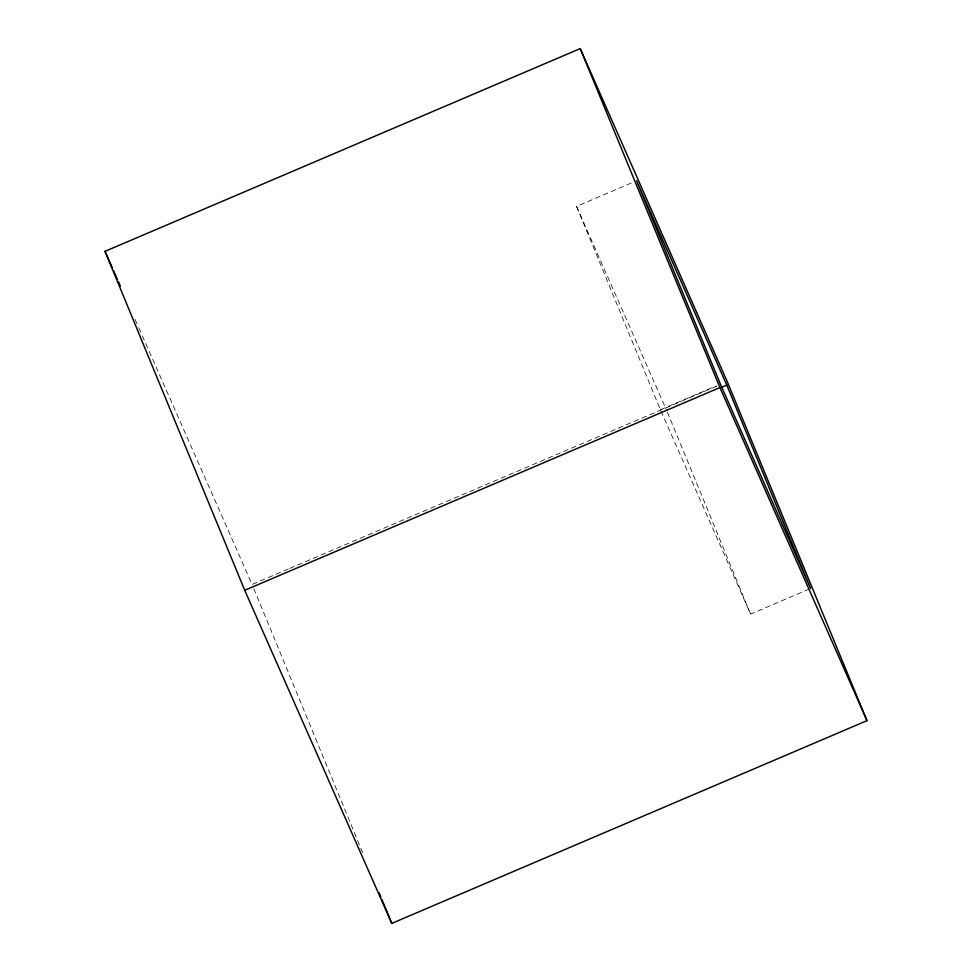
<?xml version="1.0" encoding="UTF-8"?>
<svg xmlns="http://www.w3.org/2000/svg" width="972" height="972" viewBox="0 0 972 972"><rect width="100%" height="100%" fill="white"/><g stroke="black" fill="none" stroke-linecap="round" stroke-linejoin="round"><path stroke-width="0.73" stroke-dasharray="4.86 3.65" d="M809.214 589.093L750.603 614.097L660.401 409.747L576.578 206.38L632.395 182.554M660.401 409.747L716.218 385.933M288.307 568.985L252.076 584.439L142.398 335.996M289.705 568.389L717.518 385.872M576.578 206.38L666.78 410.719M135.047 319.338L138.109 326.288M138.717 327.673L141.791 334.611M667.363 412.128L750.603 614.097M253.801 588.643L362.921 853.367"/><path stroke-width="1.46" d="M105.025 251.335L580.223 48.6L727.275 381.704L866.975 720.665L391.777 923.4L244.725 590.296L105.025 251.335L112.375 267.993M244.725 590.296L719.924 387.561L866.975 720.665M721.212 387.5L726.789 385.119L810.612 588.497L720.41 384.147L636.587 180.768L726.789 385.119M113.603 270.763L117.272 279.098M118.499 281.868L120.346 286.035M580.223 48.6L719.924 387.561M379.08 892.588L380.817 896.792M381.972 899.586L391.777 923.4"/></g></svg>
